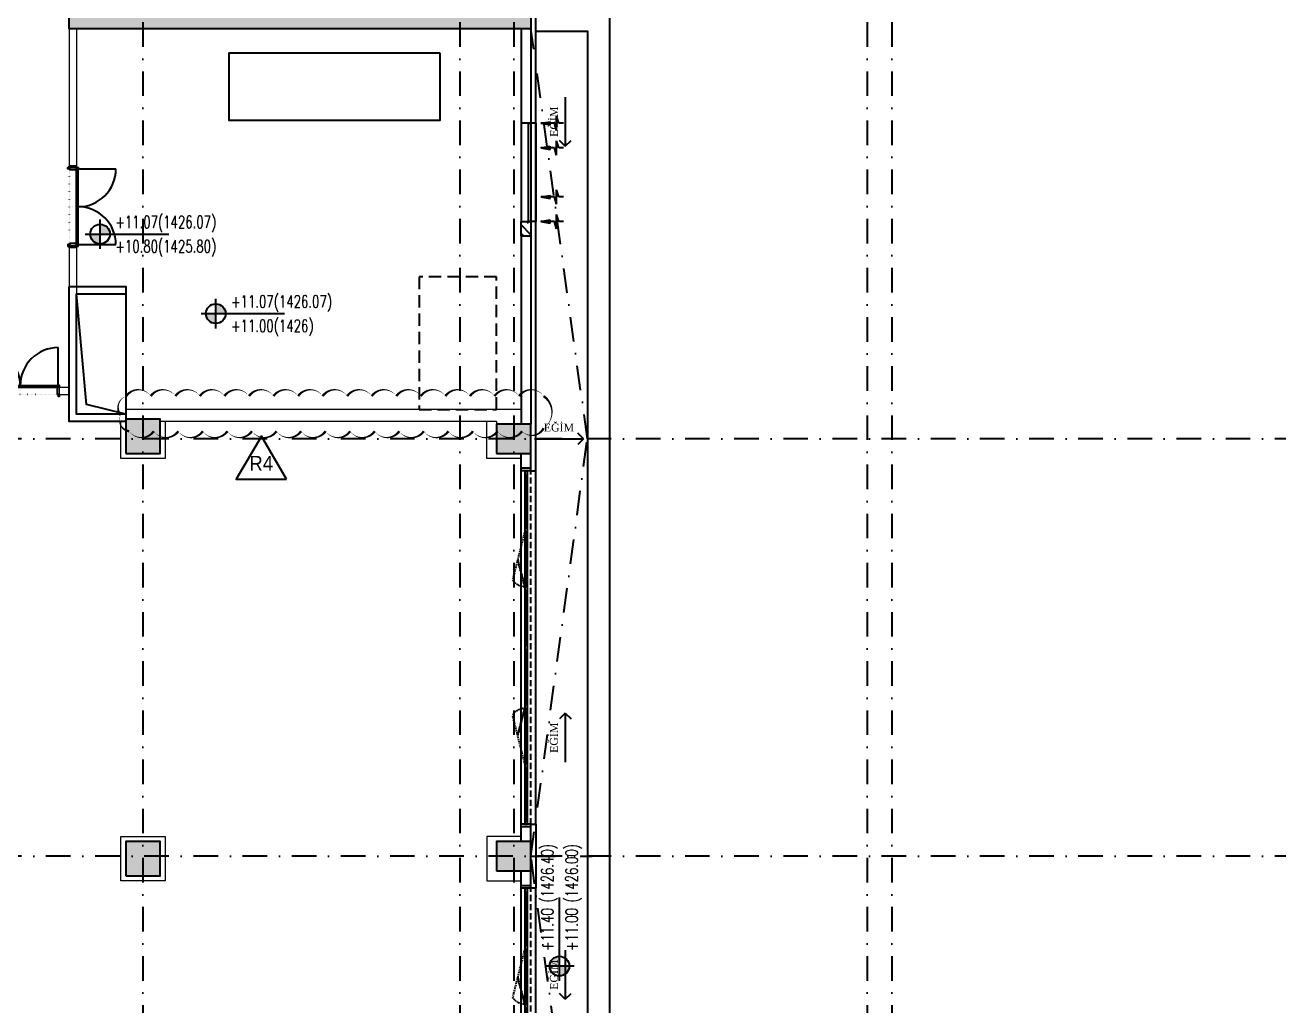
# Model space of a CAD drawing. Header units: millimetres. Extents: x -2755 to 27598, y -1135 to 13405.
# Drawn here: x 4785 to 7338, y 9720 to 11718 of the extents above; entities that cross this region are included whole.
import ezdxf
from ezdxf.enums import TextEntityAlignment as Align

# ---------------------------------------------------------------- set-up
doc = ezdxf.new("R2010")
doc.units = ezdxf.units.MM
doc.header["$LTSCALE"] = 100
for name, pattern in [('DASHDOT', [1, 0.5, -0.25, 0, -0.25]), ('DASHDOT2', [0.5, 0.25, -0.125, 0, -0.125]), ('DOT', [0.25, 0, -0.25]), ('HIDDEN', [0.375, 0.25, -0.125])]:
    doc.linetypes.add(name, pattern=pattern)
doc.layers.add('AKS', color=7, linetype='DASHDOT2', transparency=0.8)
for name, color, linetype in [('DUVAR', 7, 'Continuous'), ('ELEKTRIK', 7, 'Continuous'), ('GOR', 7, 'Continuous'), ('KA-PEN', 5, 'Continuous'), ('KA-PEN-8 @ 1', 5, 'Continuous'), ('KOLON', 7, 'Continuous'), ('KOR KASA', 1, 'Continuous'), ('KOT', 7, 'Continuous'), ('MEKANIK', 7, 'Continuous'), ('OK', 7, 'Continuous'), ('OLCU DIS', 7, 'Continuous'), ('Rec-mantolamakulerengi', 230, 'Continuous'), ('TARAMA', 7, 'Continuous')]:
    doc.layers.add(name, color=color, linetype=linetype)
doc.layers.add('REVIZYON_4', color=7, linetype='Continuous', true_color=0x1f38e0)
for name, color, linetype, lineweight in [('Y-DUVAR BIMS', 14, 'Continuous', 25), ('Y-DUVAR GAZBETON', 161, 'Continuous', 20), ('Y-TAS KAPLAMA', 20, 'Continuous', 13)]:
    doc.layers.add(name, color=color, linetype=linetype, lineweight=lineweight)
doc.styles.add('OLC-50', font='romans.shx', dxfattribs={"width": 0.5, "height": 0.15})
doc.styles.add('olcu', font='romans.shx', dxfattribs={"width": 0.5})
doc.styles.get("Standard").update_dxf_attribs({"font": 'arial.ttf'})
doc.styles.add('YAZI', font='times.ttf')
doc.dimstyles.new('1-200', dxfattribs={"dimtxt": 40, "dimasz": 2, "dimexe": 0, "dimexo": 0, "dimgap": 10, "dimtad": 1, "dimdec": 4, "dimrnd": 0.1, "dimzin": 9, "dimdsep": 46, "dimtxsty": 'olcu', "dimblk1": 'SOL', "dimblk2": 'SAG', "dimsah": 1, "dimcen": 0, "dimse1": 1, "dimse2": 1, "dimclre": 13, "dimadec": 0, "dimazin": 0, "dimtfac": 1, "dimtdec": 4, "dimtix": 1, "dimtmove": 2, "dimatfit": 2, "dimldrblk": 'SOL', "dimfxl": 0, "dimtolj": 1, "dimarcsym": 0})

# ---------------------------------------------------------------- blocks, each defined once
blk = doc.blocks.new('KOT-PL(TEMIZ&KABA)')
at = {"layer": 'KOT', "linetype": 'Continuous', "lineweight": -3}
h = blk.add_hatch(color=7, dxfattribs=at)
h.paths.add_polyline_path([(0, 0), (0.2, 0, 0.414214), (0, 0.2)])
h.paths.add_polyline_path([(0, 0), (-0.2, 0, 0.414214), (0, -0.2)])
at = {"layer": 'KOT', "color": 7, "lineweight": -3}
for p, q in [((0, -0.3), (0, 0.3)), ((-0.3, 0), (1.4, 0))]:
    blk.add_line(p, q, dxfattribs=at)
at = {"layer": 'KOT', "color": 7, "linetype": 'Continuous', "lineweight": -3}
blk.add_circle((0, 0), 0.2, dxfattribs=at)
at = {"layer": 'KOT', "color": 7, "linetype": 'Continuous', "lineweight": -3, "style": 'olcu', "width": 0.7}
for tag, p in [('KOTTEMIZ', (0.31, 0.122)), ('KOTKABA', (0.31, -0.373))]:
    blk.add_attdef(tag, p, '', height=0.25, dxfattribs=at)
blk = doc.blocks.new('TASIYICI SISTEM (2.KAT)')
at = {"layer": 'TARAMA'}
h = blk.add_hatch(dxfattribs=at)
h.set_pattern_fill('ANSI33', color=253, scale=100)
h.set_pattern_definition([(45, (83461.35, -12320), (-17.6776695, 17.6776695), []), (45, (83479.027, -12320), (-17.6776695, 17.6776695), [12.5, -6.25])])
h.paths.add_polyline_path([(-691, -120), (-65, -120), (-65, -610), (-1005, -610), (-1005, -405), (-975, -405), (-975, -580), (-95, -580), (-95, -150), (-691, -150)])
h.paths.add_polyline_path([(-2165, -190), (-2115, -190), (-2115, -120), (-2165, -120)])
h.paths.add_polyline_path([(-2165, -625), (-2095, -625), (-2095, -565), (-2165, -565)])
h.paths.add_polyline_path([(-1540, -630), (-1470, -630), (-1470, -560), (-1540, -560)])
h.paths.add_polyline_path([(-135, -3175), (-65, -3175), (-65, -3115), (-135, -3115)])
h.paths.add_polyline_path([(-135, -1475), (-65, -1475), (-65, -1415), (-135, -1415)])
h.paths.add_polyline_path([(-890, -1475), (-820, -1475), (-820, -1405), (-890, -1405)])
h.paths.add_polyline_path([(-1540, -1475), (-1470, -1475), (-1470, -1405), (-1540, -1405)])
h.paths.add_polyline_path([(-135, -2325), (-65, -2325), (-65, -2265), (-135, -2265)])
h.paths.add_polyline_path([(-890, -2335), (-820, -2335), (-820, -2265), (-890, -2265)])
h.paths.add_polyline_path([(-1540, -2335), (-1470, -2335), (-1470, -2265), (-1540, -2265)])
h.paths.add_polyline_path([(-890, -3185), (-820, -3185), (-820, -3115), (-890, -3115)])
h.paths.add_polyline_path([(-1540, -3185), (-1470, -3185), (-1470, -3115), (-1540, -3115)])
h.paths.add_polyline_path([(-2165, -1475), (-2095, -1475), (-2095, -1415), (-2165, -1415)])
h.paths.add_polyline_path([(-2165, -2325), (-2095, -2325), (-2095, -2265), (-2165, -2265)])
h.paths.add_polyline_path([(-2165, -3175), (-2095, -3175), (-2095, -3115), (-2165, -3115)])
h.paths.add_polyline_path([(-1630, -3990), (-1470, -3990), (-1470, -3960), (-1630, -3960)])
h.paths.add_polyline_path([(-2165, -3990), (-1850, -3990), (-1850, -3960), (-2165, -3960)])
h.paths.add_polyline_path([(-135, -4000), (-820, -4000), (-820, -3960), (-890, -3960), (-890, -4030), (-65, -4030), (-65, -3960), (-135, -3960)])
h.paths.add_polyline_path([(-831, -120), (-831, -150), (-975, -150), (-975, -265), (-1005, -265), (-1005, -120)], flags=17)
edge = h.paths.add_edge_path(flags=17)
edge.add_line((-831, -120), (-831, -150))
at = {"layer": 'AKS', "color": 14, "ltscale": 2}
for p, q in [((-855, 1005), (-855, -13375)), ((-210, 1005), (-210, -13375)), ((-100, 1005), (-100, -13375)), ((620, 1005), (620, -13375)), ((670, 1005), (670, -13375)), ((16415, -1445), (-7145, -1445)), ((16415, -2295), (-7145, -2295))]:
    blk.add_line(p, q, dxfattribs=at)
at = {"layer": 'GOR', "color": 6}
for points in [[(-1005, -1135), (-890, -1135), (-890, -1410), (-1005, -1410)], [(-990, -1150), (-890, -1150), (-890, -1395), (-990, -1395)]]:
    blk.add_lwpolyline(points, close=True, dxfattribs=at)
blk.add_lwpolyline([(-890, -1395), (-970, -1375), (-990, -1150)], dxfattribs=at)
at = {"layer": 'KOLON', "color": 4, "ltscale": 5}
for points in [[(-691, -120), (-65, -120), (-65, -610), (-1005, -610), (-1005, -405), (-975, -405), (-975, -580), (-95, -580), (-95, -150), (-691, -150)], [(-890, -1475), (-820, -1475), (-820, -1405), (-890, -1405)], [(-135, -1475), (-65, -1475), (-65, -1415), (-135, -1415)], [(-890, -2335), (-820, -2335), (-820, -2265), (-890, -2265)], [(-135, -2325), (-65, -2325), (-65, -2265), (-135, -2265)]]:
    blk.add_lwpolyline(points, close=True, dxfattribs=at)
at = {"layer": 'KOT', "xscale": 100, "yscale": 100, "zscale": 100}
blk.add_blockref('KOT-PL(TEMIZ&KABA)', (-942.3, -1028.2), dxfattribs=at).add_auto_attribs({'KOTTEMIZ': '+11.07(1426.07)', 'KOTKABA': '+10.80(1425.80)'})
at = {"layer": 'KOT'}
ref = blk.add_blockref('KOT-PL(TEMIZ&KABA)', (-706.7, -1190.1), dxfattribs=dict(at, xscale=100, yscale=100, zscale=100))
ref.add_attrib('KOTTEMIZ', '+11.07(1426.07)', (-675.6, -1177.9), dxfattribs={"color": 7, "linetype": 'Continuous', "lineweight": -3, "height": 25, "style": 'olcu', "width": 0.7})
ref.add_attrib('KOTKABA', '+11.00(1426)', (-675.6, -1227.4), dxfattribs={"color": 7, "linetype": 'Continuous', "lineweight": -3, "height": 25, "style": 'olcu', "width": 0.7})
ref.add_attrib('KOTTEMIZ', '+11.07(1426.07)', (-675.6, -1177.9), dxfattribs={"color": 7, "linetype": 'Continuous', "lineweight": -3, "height": 25, "style": 'olcu', "width": 0.7})
ref.add_attrib('KOTKABA', '+11.00(1426)', (-675.6, -1227.4), dxfattribs={"color": 7, "linetype": 'Continuous', "lineweight": -3, "height": 25, "style": 'olcu', "width": 0.7})
blk = doc.blocks.new('*U80')
at = {"color": 0}
for p, q in [((-157, 18), (-157, 95)), ((-3, 18), (-3, 95)), ((-147, 18), (-147, 14)), ((-90.1, 18), (-90.1, 14)), ((-80, 7.5), (-80, 7.5)), ((-70, 18), (-70, 14)), ((-13.1, 18), (-13.1, 14))]:
    blk.add_line(p, q, dxfattribs=at)
at = {"color": 0, "linetype": 'DOT', "ltscale": 0.1}
blk.add_line((-155, 0), (-5, 0), dxfattribs=at)
at = {"color": 0}
for points in [[(-160, 15), (-160, 18), (-157, 18), (-157, 14), (-155, 14), (-155, 1), (-157, 1), (-157, -3), (-160, -3), (-160, 0)], [(0, 15), (0, 18), (-3, 18), (-3, 14), (-5, 14), (-5, 1), (-3, 1), (-3, -3), (0, -3), (0, 0)]]:
    blk.add_lwpolyline(points, dxfattribs=at)
for points in [[(-157, 18), (-157, 14), (-80, 14), (-80, 18)], [(-80, 18), (-80, 14), (-3, 14), (-3, 18)]]:
    blk.add_lwpolyline(points, close=True, dxfattribs=at)
for centre, start, end in [((-157, 18), 0, 90), ((-3, 18), 90, 180)]:
    blk.add_arc(centre, 77, start, end, dxfattribs=at)
at = {"style": 'OLC-50', "width": 0.5, "flags": 1}
for tag, p in [('K-NO', (-202.8, -83.8)), ('K-KANRENK', (-22.3, -88.8)), ('K-BLOK', (-203.4, -120.6)), ('K-KASRENK', (-21.2, -126.7)), ('K-KAT', (-204.3, -156)), ('K-TAMACILMA', (-22.8, -165.7)), ('K-MAHALKOD', (-203.3, -194)), ('K-FOTOSEL', (-21.8, -201.7)), ('K-MAHALAD', (-204.8, -233)), ('K-HERMETIK', (-19.9, -236.3)), ('K-ACILISYON', (-203.8, -268.9)), ('K-HIDROLIK', (-22.2, -270.2)), ('K-YANGIN', (-201.9, -303.5)), ('K-KART', (-20.4, -303.8)), ('K-KANATTIP', (-204.2, -337.4)), ('K-BAND', (-21.8, -345.7)), ('K-KANATMALZ', (-202.4, -371.1)), ('K-MENFEZ', (-19.9, -380.3)), ('K-KASAMALZ', (-201.4, -410.1)), ('K-PBAR', (-22.2, -414.1)), ('K-KASATIP', (-202, -446.8)), ('K-ELEKTRIKLI', (-20.4, -447.8)), ('K-DUVAR', (-202, -485.2)), ('K-TIP', (-20.4, -486.4)), ('K-REZ1', (-20.4, -524.3)), ('K-REZ2', (-20.4, -560.8)), ('K-REZ3', (-20.4, -600.7))]:
    blk.add_attdef(tag, p, '', height=30, dxfattribs=at)
blk = doc.blocks.new('*U82')
at = {"color": 0, "linetype": 'DOT', "ltscale": 0.1}
blk.add_line((-155, 15), (-5, 15), dxfattribs=at)
at = {"color": 0}
for p, q in [((-147, -3.6), (-147, 0.4)), ((-90.1, -3.6), (-90.1, 0.4)), ((-80, 7.5), (-80, 7.5)), ((-70, -3.6), (-70, 0.4)), ((-13.1, -3.6), (-13.1, 0.4)), ((-157, -3.6), (-157, -80.6)), ((-3, -3.6), (-3, -80.6))]:
    blk.add_line(p, q, dxfattribs=at)
for points in [[(-160, -0.6), (-160, -3.6), (-157, -3.6), (-157, 0.4), (-155, 0.4), (-155, 14), (-157, 14), (-157, 18), (-160, 18), (-160, 15)], [(0, -0.6), (0, -3.6), (-3, -3.6), (-3, 0.4), (-5, 0.4), (-5, 14), (-3, 14), (-3, 18), (0, 18), (0, 15)]]:
    blk.add_lwpolyline(points, dxfattribs=at)
for points in [[(-157, -3.6), (-157, 0.4), (-80, 0.4), (-80, -3.6)], [(-80, -3.6), (-80, 0.4), (-3, 0.4), (-3, -3.6)]]:
    blk.add_lwpolyline(points, close=True, dxfattribs=at)
for centre, start, end in [((-157, -3.6), 270, 0), ((-3, -3.6), 180, 270)]:
    blk.add_arc(centre, 77, start, end, dxfattribs=at)
at = {"style": 'OLC-50', "width": 0.5, "flags": 1}
for tag, p in [('K-NO', (-202.8, -83.8)), ('K-KANRENK', (-22.3, -88.8)), ('K-BLOK', (-203.4, -120.6)), ('K-KASRENK', (-21.2, -126.7)), ('K-KAT', (-204.3, -156)), ('K-TAMACILMA', (-22.8, -165.7)), ('K-MAHALKOD', (-203.3, -194)), ('K-FOTOSEL', (-21.8, -201.7)), ('K-MAHALAD', (-204.8, -233)), ('K-HERMETIK', (-19.9, -236.3)), ('K-ACILISYON', (-203.8, -268.9)), ('K-HIDROLIK', (-22.2, -270.2)), ('K-YANGIN', (-201.9, -303.5)), ('K-KART', (-20.4, -303.8)), ('K-KANATTIP', (-204.2, -337.4)), ('K-BAND', (-21.8, -345.7)), ('K-KANATMALZ', (-202.4, -371.1)), ('K-MENFEZ', (-19.9, -380.3)), ('K-KASAMALZ', (-201.4, -410.1)), ('K-PBAR', (-22.2, -414.1)), ('K-KASATIP', (-202, -446.8)), ('K-ELEKTRIKLI', (-20.4, -447.8)), ('K-DUVAR', (-202, -485.2)), ('K-TIP', (-20.4, -486.4)), ('K-REZ1', (-20.4, -524.3)), ('K-REZ2', (-20.4, -560.8)), ('K-REZ3', (-20.4, -600.7))]:
    blk.add_attdef(tag, p, '', height=30, dxfattribs=at)
blk = doc.blocks.new('*U134')
at = {"color": 0}
for p, q in [((0, 5), (0, 725)), ((7.5, 725), (7.5, 5)), ((7.5, 725), (12.5, 725)), ((7.5, 717), (12.5, 717)), ((10, 609), (10, 717)), ((12.5, 725), (12.5, 5)), ((30, 5), (30, 725)), ((7.5, 609), (12.5, 609)), ((7.5, 601), (12.5, 601)), ((10, 489), (10, 601)), ((7.5, 489), (12.5, 489)), ((7.5, 481), (12.5, 481)), ((10, 369), (10, 481)), ((7.5, 369), (12.5, 369)), ((7.5, 361), (12.5, 361)), ((10, 249), (10, 361)), ((7.5, 249), (12.5, 249)), ((7.5, 241), (12.5, 241)), ((10, 129), (10, 241)), ((7.5, 129), (12.5, 129)), ((7.5, 121), (12.5, 121)), ((10, 13), (10, 121)), ((7.5, 13), (12.5, 13)), ((7.5, 5), (12.5, 5))]:
    blk.add_line(p, q, dxfattribs=at)
at = {"color": 0, "linetype": 'HIDDEN', "ltscale": 0.5}
blk.add_line((20, 5), (20, 725), dxfattribs=at)
at = {"linetype": 'HIDDEN', "ltscale": 0.1}
for p, q in [((7.5, 601), (-17.4, 502.5)), ((7.5, 489), (-6.8, 543.7)), ((-6.8, 543.7), (7.5, 489)), ((7.5, 241), (-6.8, 186.3)), ((-6.8, 186.3), (7.5, 241)), ((7.5, 129), (-17.4, 227.5))]:
    blk.add_line(p, q, dxfattribs=at)
for centre, start, end in [((9, 521.4), 215.5776, 267.2984), ((9, 208.6), 92.7016, 144.4224)]:
    blk.add_arc(centre, 32.5, start, end, dxfattribs=at)
at = {"layer": 'Rec-mantolamakulerengi'}
for p, q in [((20, 725), (0, 725)), ((20, 5), (0, 5))]:
    blk.add_line(p, q, dxfattribs=at)
for points in [[(0, 725), (0, 730)], [(20, 725), (20, 730)], [(0, 0), (0, 5)], [(20, 0), (20, 5)]]:
    blk.add_lwpolyline(points, dxfattribs=at)
at = {"layer": 'Y-DUVAR BIMS'}
for p, q in [((20, 730), (0, 730)), ((20, 0), (0, 0))]:
    blk.add_line(p, q, dxfattribs=at)
blk = doc.blocks.new('A$C328B29EB')
at = {"color": 0, "ltscale": 5}
for p, q in [((-14.6, 32), (14.6, 32)), ((-14.6, 32), (0, 27.6)), ((0, 45.9), (0, 36.3)), ((0, 36.3), (14.6, 32)), ((0, 27.6), (0, 0)), ((-3.1, 18.8), (3.1, 18.8)), ((0, 0), (-3.1, 18.8)), ((0, 0), (3.1, 18.8))]:
    blk.add_line(p, q, dxfattribs=at)
blk.add_solid([(0, 0), (-3.1, 18.8), (3.1, 18.8)], dxfattribs=at)
blk = doc.blocks.new('20-30 hatil')
at = {"layer": 'TARAMA'}
h = blk.add_hatch(dxfattribs=at)
h.set_pattern_fill('ANSI33', color=253, scale=100)
h.set_pattern_definition([(45, (-14230.717, 46.517), (-17.67767, 17.67767), []), (45, (-14213.04, 46.517), (-17.67767, 17.67767), [12.5, -6.25])])
h.paths.add_polyline_path([(-15, 20), (-15, 0), (15, 0), (15, 20)])
at = {"color": 0}
blk.add_lwpolyline([(-15, 20), (15, 20), (15, 0), (-15, 0), (-15, 20)], dxfattribs=at)
blk = doc.blocks.new('DIS CEPHE_KAT2')
at = {"layer": 'GOR', "color": 30}
for p, q in [((5795, 11517.5), (5795, 11317.5)), ((5825, 11517.5), (5825, 11317.5))]:
    blk.add_line(p, q, dxfattribs=at)
at = {"layer": 'MEKANIK', "color": 60}
blk.add_lwpolyline([(5810, 11517.5), (5815, 11517.5), (5815, 11317.5), (5810, 11317.5), (5810, 11517.5)], dxfattribs=at)
at = {"layer": 'Rec-mantolamakulerengi'}
for p, q in [((5825, 11517.5), (5815, 11517.5)), ((5825, 11317.5), (5815, 11317.5))]:
    blk.add_line(p, q, dxfattribs=at)
for points in [[(5815, 10810), (5825, 10810), (5825, 12210), (4865, 12210), (4865, 12097)], [(5815, 10090), (5825, 10090), (5825, 9960), (5815, 9960)]]:
    blk.add_lwpolyline(points, dxfattribs=at)
at = {"layer": 'Y-DUVAR BIMS'}
for p, q in [((5795, 11710), (5795, 11315)), ((5815, 11710), (5815, 11315)), ((5815, 11517.5), (5795, 11517.5)), ((5795, 11287.5), (5795, 10905)), ((5815, 11287.5), (5815, 10905)), ((5795, 10815), (5795, 10845)), ((5815, 10815), (5815, 10845)), ((5795, 10055), (5795, 10085)), ((5815, 10055), (5815, 10085)), ((5795, 9965), (5795, 9995)), ((5815, 9965), (5815, 9995))]:
    blk.add_line(p, q, dxfattribs=at)
at = {"layer": 'KA-PEN'}
for p in [(5795, 10085), (5795, 9235)]:
    blk.add_blockref('*U134', p, dxfattribs=at)
at = {"layer": 'KOLON', "color": 4, "rotation": 270}
blk.add_blockref('20-30 hatil', (5795, 11302.5), dxfattribs=at)
at = {"layer": 'MEKANIK', "color": 60, "xscale": -1, "rotation": 270}
for p in [(5835.3, 11517.5), (5835.3, 11467.5), (5835.3, 11367.5), (5835.3, 11317.5)]:
    blk.add_blockref('A$C328B29EB', p, dxfattribs=at)
blk = doc.blocks.new('SOL')
at = {"color": 0}
for p, q in [((0, 30), (0, -7)), ((7.6, 0), (-7, 0))]:
    blk.add_line(p, q, dxfattribs=at)
blk.add_circle((0, 0), 3, dxfattribs=at)
blk = doc.blocks.new('SAG')
at = {"color": 0}
for p, q in [((7.6, 0), (-7, 0)), ((0, -30), (0, 7))]:
    blk.add_line(p, q, dxfattribs=at)
blk.add_circle((0, 0), 3, dxfattribs=at)
blk = doc.blocks.new('*D180')
at = {"layer": 'OLCU DIS', "color": 0, "lineweight": -2, "transparency": 16777216}
blk.add_line((-328, 13135), (19098, 13135), dxfattribs=at)
at = {"layer": 'OLCU DIS', "color": 0, "lineweight": -2, "transparency": 16777216, "xscale": 2, "yscale": 2, "zscale": 2, "rotation": 180}
blk.add_blockref('SOL', (-330, 13135), dxfattribs=at)
at = {"layer": 'OLCU DIS', "color": 0, "lineweight": -2, "transparency": 16777216, "xscale": 2, "yscale": 2, "zscale": 2}
blk.add_blockref('SAG', (19100, 13135), dxfattribs=at)
at = {"layer": 'OLCU DIS', "color": 0, "transparency": 16777216, "insert": (9385, 13165), "char_height": 40, "attachment_point": 5, "style": 'olcu'}
blk.add_mtext('\\A1;19430', dxfattribs=at)
blk = doc.blocks.new('_Open30')
at = {"color": 0, "linetype": 'ByBlock', "lineweight": -2}
for p, q in [((-1, 0.3), (0, 0)), ((0, 0), (-1, -0.3)), ((0, 0), (-1, 0))]:
    blk.add_line(p, q, dxfattribs=at)
blk = doc.blocks.new('*D219')
at = {"layer": 'OLCU DIS', "color": 0, "lineweight": -2, "transparency": 16777216}
blk.add_line((5817, 12895), (8189, 12895), dxfattribs=at)
at = {"layer": 'OLCU DIS', "color": 0, "lineweight": -2, "transparency": 16777216, "xscale": 2, "yscale": 2, "zscale": 2, "rotation": 180}
blk.add_blockref('SOL', (5815, 12895), dxfattribs=at)
at = {"layer": 'OLCU DIS', "color": 0, "lineweight": -2, "transparency": 16777216, "xscale": 2, "yscale": 2, "zscale": 2}
blk.add_blockref('SAG', (8191, 12895), dxfattribs=at)
at = {"layer": 'OLCU DIS', "color": 0, "transparency": 16777216, "insert": (7003, 12925), "char_height": 40, "attachment_point": 5, "style": 'olcu'}
blk.add_mtext('\\A1;2376', dxfattribs=at)
blk = doc.blocks.new('*D231')
at = {"layer": 'OLCU DIS', "color": 0, "lineweight": -2, "transparency": 16777216}
blk.add_line((5817, 12775), (8190, 12775), dxfattribs=at)
at = {"layer": 'OLCU DIS', "color": 0, "lineweight": -2, "transparency": 16777216, "xscale": 2, "yscale": 2, "zscale": 2, "rotation": 180}
blk.add_blockref('SOL', (5815, 12775), dxfattribs=at)
at = {"layer": 'OLCU DIS', "color": 0, "lineweight": -2, "transparency": 16777216, "xscale": 2, "yscale": 2, "zscale": 2}
blk.add_blockref('SAG', (8192, 12775), dxfattribs=at)
at = {"layer": 'OLCU DIS', "color": 0, "transparency": 16777216, "insert": (7003.5, 12805), "char_height": 40, "attachment_point": 5, "style": 'olcu'}
blk.add_mtext('\\A1;2377', dxfattribs=at)
blk = doc.blocks.new('*D236')
at = {"layer": 'OLCU DIS', "color": 0, "lineweight": -2, "transparency": 16777216}
blk.add_line((-1200, 1712), (-1200, 12198), dxfattribs=at)
at = {"layer": 'OLCU DIS', "color": 0, "lineweight": -2, "transparency": 16777216, "xscale": 2, "yscale": 2, "zscale": 2}
for name, p, rotation in [('SAG', (-1200, 12200), 90), ('SOL', (-1200, 1710), 270)]:
    blk.add_blockref(name, p, dxfattribs=dict(at, rotation=rotation))
at = {"layer": 'OLCU DIS', "color": 0, "transparency": 16777216, "insert": (-1230, 6955), "char_height": 40, "attachment_point": 5, "rotation": 90, "style": 'olcu'}
blk.add_mtext('\\A1;10490', dxfattribs=at)
blk = doc.blocks.new('*D241')
at = {"layer": 'OLCU DIS', "color": 0, "lineweight": -2, "transparency": 16777216}
blk.add_line((-960, 8292), (-960, 12198), dxfattribs=at)
at = {"layer": 'OLCU DIS', "color": 0, "lineweight": -2, "transparency": 16777216, "xscale": 2, "yscale": 2, "zscale": 2}
for name, p, rotation in [('SAG', (-960, 12200), 90), ('SOL', (-960, 8290), 270)]:
    blk.add_blockref(name, p, dxfattribs=dict(at, rotation=rotation))
at = {"layer": 'OLCU DIS', "color": 0, "transparency": 16777216, "insert": (-990, 10245), "char_height": 40, "attachment_point": 5, "rotation": 90, "style": 'olcu'}
blk.add_mtext('\\A1;3910', dxfattribs=at)
blk = doc.blocks.new('*D358')
at = {"layer": 'OLCU DIS', "color": 0, "lineweight": -2, "transparency": 16777216}
blk.add_line((22230, 12198), (22230, 1712), dxfattribs=at)
at = {"layer": 'OLCU DIS', "color": 0, "lineweight": -2, "transparency": 16777216, "xscale": 2, "yscale": 2, "zscale": 2}
for name, p, rotation in [('SOL', (22230, 12200), 90), ('SAG', (22230, 1710), 270)]:
    blk.add_blockref(name, p, dxfattribs=dict(at, rotation=rotation))
at = {"layer": 'OLCU DIS', "color": 0, "transparency": 16777216, "insert": (22200, 6955), "char_height": 40, "attachment_point": 5, "rotation": 90, "style": 'olcu'}
blk.add_mtext('\\A1;10490', dxfattribs=at)
blk = doc.blocks.new('*D360')
at = {"layer": 'OLCU DIS', "color": 0, "lineweight": -2, "transparency": 16777216}
blk.add_line((22110, 12163), (22110, 11727), dxfattribs=at)
at = {"layer": 'OLCU DIS', "color": 0, "lineweight": -2, "transparency": 16777216, "xscale": 2, "yscale": 2, "zscale": 2}
for name, p, rotation in [('SOL', (22110, 12165), 90), ('SAG', (22110, 11725), 270)]:
    blk.add_blockref(name, p, dxfattribs=dict(at, rotation=rotation))
at = {"layer": 'OLCU DIS', "color": 0, "transparency": 16777216, "insert": (22080, 11945), "char_height": 40, "attachment_point": 5, "rotation": 90, "style": 'olcu'}
blk.add_mtext('\\A1;440', dxfattribs=at)
blk = doc.blocks.new('*D379')
at = {"layer": 'OLCU DIS', "color": 0, "lineweight": -2, "transparency": 16777216}
blk.add_line((21990, 12198), (21990, 9637), dxfattribs=at)
at = {"layer": 'OLCU DIS', "color": 0, "lineweight": -2, "transparency": 16777216, "xscale": 2, "yscale": 2, "zscale": 2}
for name, p, rotation in [('SOL', (21990, 12200), 90), ('SAG', (21990, 9635), 270)]:
    blk.add_blockref(name, p, dxfattribs=dict(at, rotation=rotation))
at = {"layer": 'OLCU DIS', "color": 0, "transparency": 16777216, "insert": (21960, 10917.5), "char_height": 40, "attachment_point": 5, "rotation": 90, "style": 'olcu'}
blk.add_mtext('\\A1;2565', dxfattribs=at)
blk = doc.blocks.new('*D384')
at = {"layer": 'OLCU DIS', "color": 0, "lineweight": -2, "transparency": 16777216}
blk.add_line((21870, 12198), (21870, 11519.5), dxfattribs=at)
at = {"layer": 'OLCU DIS', "color": 0, "lineweight": -2, "transparency": 16777216, "xscale": 2, "yscale": 2, "zscale": 2}
for name, p, rotation in [('SOL', (21870, 12200), 90), ('SAG', (21870, 11517.5), 270)]:
    blk.add_blockref(name, p, dxfattribs=dict(at, rotation=rotation))
at = {"layer": 'OLCU DIS', "color": 0, "transparency": 16777216, "insert": (21840, 11858.8), "char_height": 40, "attachment_point": 5, "rotation": 90, "style": 'olcu'}
blk.add_mtext('\\A1;682.5', dxfattribs=at)
blk = doc.blocks.new('*D385')
at = {"layer": 'OLCU DIS', "color": 0, "lineweight": -2, "transparency": 16777216}
blk.add_line((21870, 10813), (21870, 10087), dxfattribs=at)
at = {"layer": 'OLCU DIS', "color": 0, "lineweight": -2, "transparency": 16777216, "xscale": 2, "yscale": 2, "zscale": 2}
for name, p, rotation in [('SOL', (21870, 10815), 90), ('SAG', (21870, 10085), 270)]:
    blk.add_blockref(name, p, dxfattribs=dict(at, rotation=rotation))
at = {"layer": 'OLCU DIS', "color": 0, "transparency": 16777216, "insert": (21840, 10450), "char_height": 40, "attachment_point": 5, "rotation": 90, "style": 'olcu'}
blk.add_mtext('\\A1;730', dxfattribs=at)
blk = doc.blocks.new('*D386')
at = {"layer": 'OLCU DIS', "color": 0, "lineweight": -2, "transparency": 16777216}
blk.add_line((21870, 10083), (21870, 9967), dxfattribs=at)
at = {"layer": 'OLCU DIS', "color": 0, "lineweight": -2, "transparency": 16777216, "xscale": 2, "yscale": 2, "zscale": 2}
for name, p, rotation in [('SOL', (21870, 10085), 90), ('SAG', (21870, 9965), 270)]:
    blk.add_blockref(name, p, dxfattribs=dict(at, rotation=rotation))
at = {"layer": 'OLCU DIS', "color": 0, "transparency": 16777216, "insert": (21840, 10025), "char_height": 40, "attachment_point": 5, "rotation": 90, "style": 'olcu'}
blk.add_mtext('\\A1;120', dxfattribs=at)
blk = doc.blocks.new('*D387')
at = {"layer": 'OLCU DIS', "color": 0, "lineweight": -2, "transparency": 16777216}
blk.add_line((21870, 9963), (21870, 9637), dxfattribs=at)
at = {"layer": 'OLCU DIS', "color": 0, "lineweight": -2, "transparency": 16777216, "xscale": 2, "yscale": 2, "zscale": 2}
for name, p, rotation in [('SOL', (21870, 9965), 90), ('SAG', (21870, 9635), 270)]:
    blk.add_blockref(name, p, dxfattribs=dict(at, rotation=rotation))
at = {"layer": 'OLCU DIS', "color": 0, "transparency": 16777216, "insert": (21840, 9800), "char_height": 40, "attachment_point": 5, "rotation": 90, "style": 'olcu'}
blk.add_mtext('\\A1;330', dxfattribs=at)
blk = doc.blocks.new('*D414')
at = {"layer": 'OLCU DIS', "color": 0, "lineweight": -2, "transparency": 16777216}
blk.add_line((21870, 11515.5), (21870, 11319.5), dxfattribs=at)
at = {"layer": 'OLCU DIS', "color": 0, "lineweight": -2, "transparency": 16777216, "xscale": 2, "yscale": 2, "zscale": 2}
for name, p, rotation in [('SOL', (21870, 11517.5), 90), ('SAG', (21870, 11317.5), 270)]:
    blk.add_blockref(name, p, dxfattribs=dict(at, rotation=rotation))
at = {"layer": 'OLCU DIS', "color": 0, "transparency": 16777216, "insert": (21840, 11417.5), "char_height": 40, "attachment_point": 5, "rotation": 90, "style": 'olcu'}
blk.add_mtext('\\A1;200', dxfattribs=at)
blk = doc.blocks.new('*D415')
at = {"layer": 'OLCU DIS', "color": 0, "lineweight": -2, "transparency": 16777216}
blk.add_line((21870, 11315.5), (21870, 10817), dxfattribs=at)
at = {"layer": 'OLCU DIS', "color": 0, "lineweight": -2, "transparency": 16777216, "xscale": 2, "yscale": 2, "zscale": 2}
for name, p, rotation in [('SOL', (21870, 11317.5), 90), ('SAG', (21870, 10815), 270)]:
    blk.add_blockref(name, p, dxfattribs=dict(at, rotation=rotation))
at = {"layer": 'OLCU DIS', "color": 0, "transparency": 16777216, "insert": (21840, 11066.3), "char_height": 40, "attachment_point": 5, "rotation": 90, "style": 'olcu'}
blk.add_mtext('\\A1;502.5', dxfattribs=at)
blk = doc.blocks.new('*U171')
at = {"layer": 'KOR KASA'}
for p, q in [((0, 126), (15, 126)), ((15, 126), (15, 123)), ((0, -37), (0, -40)), ((0, -37), (15, -37)), ((15, -37), (15, -40))]:
    blk.add_line(p, q, dxfattribs=at)
for points in [[(15, 126), (0, 123)], [(0, 126), (15, 123)], [(0, 126), (0, 123)], [(0, 123), (15, 123)], [(15, -37), (0, -40)], [(0, -37), (15, -40)], [(0, -40), (15, -40)]]:
    blk.add_lwpolyline(points, dxfattribs=at)
blk = doc.blocks.new('*U137')
at = {"color": 0, "ltscale": 200}
for points in [[(-50, 0), (-38.5, 11.8)], [(50, 0), (-50, 0)], [(-50, 0), (-38.5, -11.8)]]:
    blk.add_lwpolyline(points, dxfattribs=at)
at = {"color": 0, "linetype": 'ByBlock', "style": 'YAZI'}
blk.add_attdef('EGIM', text='', height=16, dxfattribs=at).set_placement((0, 15), align=Align.CENTER)
blk = doc.blocks.new('*U136')
at = {"color": 0, "ltscale": 200}
for points in [[(50, 0), (-50, 0)], [(50, 0), (38.5, 11.8)], [(50, 0), (38.5, -11.8)]]:
    blk.add_lwpolyline(points, dxfattribs=at)
at = {"color": 0, "linetype": 'ByBlock', "style": 'YAZI'}
blk.add_attdef('EGIM', text='', height=16, dxfattribs=at).set_placement((0, 15), align=Align.CENTER)
blk = doc.blocks.new('*U162')
at = {"color": 0, "ltscale": 200}
for points in [[(-50, 0), (-38.5, 11.8)], [(50, 0), (-50, 0)], [(-50, 0), (-38.5, -11.8)]]:
    blk.add_lwpolyline(points, dxfattribs=at)
at = {"color": 0, "linetype": 'ByBlock', "style": 'YAZI'}
blk.add_attdef('EGIM', text='', height=16, rotation=180, dxfattribs=at).set_placement((0, -15), align=Align.CENTER)
blk = doc.blocks.new('R4')
blk.add_lwpolyline([(51.5, 0), (0, 87.3), (-51.5, 0), (51.5, 0)])
at = {"width": 0.9}
blk.add_attdef('R4', text='', height=30, dxfattribs=at).set_placement((-0.3, 32.4), align=Align.MIDDLE_CENTER)

msp = doc.modelspace()

# ---------------------------------------------------------------- linework, layer by layer
at = {"layer": 'ELEKTRIK', "color": 37, "linetype": 'HIDDEN'}
msp.add_lwpolyline([(5587.5, 10935.00004), (5745, 10935.00004), (5745, 11205.00004), (5587.5, 11205.00004)], close=True, dxfattribs=at)
at = {"layer": 'GOR', "color": 30}
for points in [[(5827, 11750.00004), (5974.99999, 11750.00004), (5974.99997, 9055.00004), (8260.11316, 9055.00004, -0.2579393109), (9580.99221, 9795.00004), (14019.99997, 9795.00004), (14019.99997, 9646.99997)], [(5827, 11705.00003), (5929.99999, 11705.00003), (5929.99997, 9010.00004), (8285.72546, 9010.55566, -0.2621873645), (9581.17768, 9750.00004), (13974.99997, 9750.00004), (13974.99997, 9646.99996)]]:
    msp.add_lwpolyline(points, format="xyb", dxfattribs=at)
at = {"layer": 'MEKANIK', "color": 60}
msp.add_lwpolyline([(5630.5, 11660.00009), (5200, 11660.00009), (5200, 11524.00009), (5630.5, 11524.00009)], close=True, dxfattribs=at)
at = {"layer": 'OK', "color": 252, "linetype": 'DASHDOT'}
msp.add_line((5815.00005, 10025.00009), (5939.99998, 10025.00009), dxfattribs=at)
for points in [[(5815.00005, 10025.00009), (5929.99999, 10875.00009), (5814.99985, 11710.00009)], [(5814.99996, 9040.00004), (5929.99999, 9175.00009), (5815.00005, 10025.00009)]]:
    msp.add_lwpolyline(points, dxfattribs=at)
at = {"layer": 'REVIZYON_4'}
msp.add_lwpolyline([(5840.93282, 10961.9424, 0, 5, 0.52056705), (5790.93282, 10961.9424, 0, 5, 0.52056705), (5740.93282, 10961.9424, 0, 5, 0.52056705), (5690.93282, 10961.9424, 0, 5, 0.52056705), (5640.93282, 10961.9424, 0, 5, 0.52056705), (5590.93282, 10961.9424, 0, 5, 0.52056705), (5540.93282, 10961.9424, 0, 5, 0.52056705), (5490.93282, 10961.9424, 0, 5, 0.52056705), (5440.93282, 10961.9424, 0, 5, 0.52056705), (5390.93282, 10961.9424, 0, 5, 0.52056705), (5340.93282, 10961.9424, 0, 5, 0.52056705), (5290.93282, 10961.9424, 0, 5, 0.52056705), (5240.93282, 10961.9424, 0, 5, 0.52056705), (5190.93282, 10961.9424, 0, 5, 0.52056705), (5140.93282, 10961.9424, 0, 5, 0.52056705), (5090.93282, 10961.9424, 0, 5, 0.52056705), (5040.93282, 10961.9424, 0, 5, 0.52056705), (4990.93282, 10961.9424, 0, 5, 0.52056705), (4979.71498, 10923.16025, 0, 5, 0.52056705), (4997.03344, 10890.4787, 0, 5, 0.52056705), (5047.03344, 10890.4787, 0, 5, 0.52056705), (5097.03344, 10890.4787, 0, 5, 0.52056705), (5147.03344, 10890.4787, 0, 5, 0.52056705), (5197.03344, 10890.4787, 0, 5, 0.52056705), (5247.03344, 10890.4787, 0, 5, 0.52056705), (5297.03344, 10890.4787, 0, 5, 0.52056705), (5347.03344, 10890.4787, 0, 5, 0.52056705), (5397.03344, 10890.4787, 0, 5, 0.52056705), (5447.03344, 10890.4787, 0, 5, 0.52056705), (5497.03344, 10890.4787, 0, 5, 0.52056705), (5547.03344, 10890.4787, 0, 5, 0.52056705), (5597.03344, 10890.4787, 0, 5, 0.52056705), (5647.03344, 10890.4787, 0, 5, 0.52056705), (5697.03344, 10890.4787, 0, 5, 0.52056705), (5747.03344, 10890.4787, 0, 5, 0.52056705), (5797.03344, 10890.4787, 0, 5, 0.52056705), (5840.93282, 10896.57932, 0, 5, 0.52056705)], format="xyseb", close=True, dxfattribs=at)
at = {"layer": 'Y-DUVAR GAZBETON'}
for p, q in [((4875, 11710.00009), (4875, 11430.50016)), ((4890, 11710.00009), (4890, 11430.50016)), ((4890, 11430.50016), (4875, 11430.50016)), ((4890, 11264.50016), (4875, 11264.50016)), ((4875, 11264.50016), (4875, 10990.00004)), ((4890, 11264.50016), (4890, 10925.00004)), ((4855.09529, 10965.00004), (4855.09529, 10980.00005)), ((4855.09529, 10980.00005), (4875.00001, 10980.00004)), ((4855.09529, 10965.00005), (4875, 10965.00004)), ((4875, 10965.00004), (4875, 10910.00009)), ((5795, 10935.00004), (4990, 10935.00004)), ((4874.99999, 10910.00009), (4990, 10910.00004)), ((4990.00005, 10925.00004), (4890, 10925.00004)), ((5745, 10910.00004), (5060, 10910.00004)), ((5745, 10910.00004), (5745, 10905.00009))]:
    msp.add_line(p, q, dxfattribs=at)
msp.add_lwpolyline([(4990.00025, 10935.00004), (4990.00025, 10915.00009)], dxfattribs=at)
at = {"layer": 'Y-TAS KAPLAMA'}
for points in [[(5069.99995, 10910.00009), (5069.99995, 10835.00009), (4979.99995, 10835.00007), (4979.99995, 10910.00007)], [(5795, 10835.00009), (5725, 10835.00009), (5725, 10910.00009)], [(5795, 10065.00009), (5725, 10065.00009), (5725, 9975.00009), (5795, 9975.00009)]]:
    msp.add_lwpolyline(points, dxfattribs=at)
msp.add_lwpolyline([(4980, 10065.00009), (5070, 10065.00009), (5070, 9975.00009), (4980, 9975.00009)], close=True, dxfattribs=at)

# ---------------------------------------------------------------- block references
at = {"layer": 'DUVAR'}
msp.add_blockref('DIS CEPHE_KAT2', (0, 0), dxfattribs=at)
at = {"layer": 'KA-PEN-8 @ 1'}
for name, p, rotation in [('*U80', (4875, 11267.50016), 270), ('*U82', (4695.09529, 10980.00004), 180)]:
    msp.add_blockref(name, p, dxfattribs=dict(at, rotation=rotation))
at = {"layer": 'KOLON', "color": 4}
msp.add_blockref('TASIYICI SISTEM (2.KAT)', (5880, 12320.00009), dxfattribs=at)
at = {"layer": 'KOR KASA', "rotation": 180}
msp.add_blockref('*U171', (4890, 11390.50016), dxfattribs=at)
at = {"layer": 'KOT', "xscale": 100, "yscale": 100, "zscale": 100, "rotation": 90}
msp.add_blockref('KOT-PL(TEMIZ&KABA)', (5873.07832, 9801.25129), dxfattribs=at).add_auto_attribs({'KOTTEMIZ': '+11.40 (1426.40)', 'KOTKABA': '+11.00 (1426.00)'})
at = {"layer": 'OK', "color": 252}
for name, p, rotation in [('*U137', (5885.00009, 11520.65331), 89.99999999999999), ('*U162', (5872.15626, 10875.00009), 179.9999999999999), ('*U136', (5885.00009, 10266.20842), 89.99999999999997), ('*U137', (5885.00009, 9783.79182), 89.99999999999999)]:
    msp.add_blockref(name, p, dxfattribs=dict(at, rotation=rotation)).add_auto_attribs({'EGIM': 'EĞİM'})
at = {"layer": 'REVIZYON_4'}
msp.add_blockref('R4', (5266.14327, 10792.82115), dxfattribs=at).add_auto_attribs({'R4': 'R4'})

# ---------------------------------------------------------------- dimensions: what is measured, and where the dimension line sits
at = {"layer": 'OLCU DIS'}
for base, p1, p2, picture, middle in [((19100, 13135.00004), (-330, 6825.00004), (19100, 6030.00009), '*D180', (9385, 13165.00004)), ((8191.03278, 12895.00004), (5815, 12200.00004), (8191.03278, 8359.99983), '*D219', (7003.01639, 12925.00004)), ((8192.02029, 12775.00004), (5815, 12200.00009), (8192.02029, 8370.00009), '*D231', (7003.51014, 12805.00004))]:
    dim = msp.add_linear_dim(base=base, p1=p1, p2=p2, dimstyle='1-200', override={"dimldrblk": 'Open30'}, dxfattribs=at)
    dim.commit()
    dim.dimension.update_dxf_attribs({"geometry": picture, "text_midpoint": middle})
for base, p1, p2, picture, middle in [((-1200.0001581156, 12200.0000385072), (13930.000001362, 1710.0000867028), (3715.000001362, 12200.0000385072), '*D236', (-1230.0001581156, 6955.000062605)), ((-960.0001581156, 12200.0000385072), (5110.000001362, 8289.9999903115), (3835.000001362, 12200.0000385072), '*D241', (-990.0001581156, 10245.0000144093)), ((21990.00016, 9635.00009), (5815, 12200.00009), (14205, 9635.00009), '*D379', (21960.00016, 10917.50009)), ((21870.00016, 11517.50011), (5815, 12200.00009), (5815, 11517.50011), '*D384', (21840.00016, 11858.7501)), ((22230.0001604373, 1710.0000867028), (5815.000001362, 12200.0000385072), (15700.000001362, 1710.0000867028), '*D358', (22200.0001604373, 6955.000062605)), ((22110.00016, 11725.00004), (5815, 12165.00004), (22110.00016, 11725.00004), '*D360', (22080.00016, 11945.00004)), ((21870.00016, 11317.50011), (5825, 11517.50011), (5825, 11317.50011), '*D414', (21840.00016, 11417.50011)), ((21870.00016, 10815.00003), (5825, 11317.50011), (5814.99983, 10815.00003), '*D415', (21840.00016, 11066.25007)), ((21870.00016, 10085.00004), (5815, 10815.00003), (5814.99983, 10085.00004), '*D385', (21840.00016, 10450.00003)), ((21870.00016, 9965.00003), (5814.99983, 10085.00004), (5814.99994, 9965.00003), '*D386', (21840.00016, 10025.00003)), ((21870.00016, 9635.00009), (5814.99994, 9965.00003), (14205, 9635.00009), '*D387', (21840.00016, 9800.00006))]:
    dim = msp.add_linear_dim(base=base, p1=p1, p2=p2, angle=90, dimstyle='1-200', override={"dimldrblk": 'Open30'}, dxfattribs=at)
    dim.commit()
    dim.dimension.update_dxf_attribs({"geometry": picture, "text_midpoint": middle})

doc.saveas('drawing.dxf')
